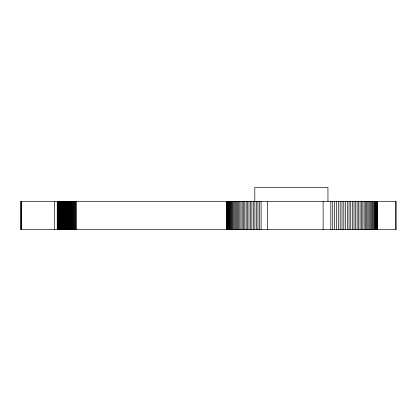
<?xml version="1.0" encoding="UTF-8"?>
<svg xmlns="http://www.w3.org/2000/svg" width="417" height="417" viewBox="0 0 417 417"><rect width="100%" height="100%" fill="white"/><g stroke="black" fill="none" stroke-linecap="round" stroke-linejoin="round"><path stroke-width="0.63" d="M20.85 201.468L396.15 201.468L396.15 229.6L20.85 229.6L20.902 201.468M395.478 201.468L395.478 229.6M377.432 201.468L377.432 229.6M377.072 201.468L377.072 229.6M376.645 201.468L376.645 229.6M376.15 201.468L376.15 229.6M375.592 201.468L375.592 229.6M374.972 201.468L374.972 229.6M374.284 201.468L374.284 229.6M373.538 201.468L373.538 229.6M372.725 201.468L372.725 229.6M371.855 201.468L371.855 229.6M370.927 201.468L370.927 229.6M369.936 201.468L369.936 229.6M368.889 201.468L368.889 229.6M367.789 201.468L367.789 229.6M366.632 201.468L366.632 229.6M365.422 201.468L365.422 229.6M364.156 201.468L364.156 229.6M362.847 201.468L362.847 229.6M361.487 201.468L361.487 229.6M360.074 201.468L360.074 229.6M358.625 201.468L358.625 229.6M357.124 201.468L357.124 229.6M355.586 201.468L355.586 229.6M354.007 201.468L354.007 229.6M352.391 201.468L352.391 229.6M350.744 201.468L350.744 229.6M349.055 201.468L349.055 229.6M347.34 201.468L347.34 229.6M345.589 201.468L345.589 229.6M343.817 201.468L343.817 229.6M342.018 201.468L342.018 229.6M340.194 201.468L340.194 229.6M338.349 201.468L338.349 229.6M336.488 201.468L336.488 229.6M334.606 201.468L334.606 229.6M332.714 201.468L332.714 229.6M330.811 201.468L330.811 229.6M327.95 201.468L327.95 187.4L254.803 187.4L254.803 201.468M323.118 201.468L323.118 229.6M267.495 201.468L267.495 229.6M261.105 201.468L261.105 229.6M259.525 201.468L259.525 229.6M257.961 201.468L257.961 229.6M256.408 201.468L256.408 229.6M254.876 201.468L254.876 229.6M253.364 201.468L253.364 229.6M251.868 201.468L251.868 229.6M250.398 201.468L250.398 229.6M248.959 201.468L248.959 229.6M247.542 201.468L247.542 229.6M246.16 201.468L246.16 229.6M244.81 201.468L244.81 229.6M243.497 201.468L243.497 229.6M242.214 201.468L242.214 229.6M240.979 201.468L240.979 229.6M239.78 201.468L239.78 229.6M238.623 201.468L238.623 229.6M237.513 201.468L237.513 229.6M236.449 201.468L236.449 229.6M235.428 201.468L235.428 229.6M234.463 201.468L234.463 229.6M233.546 201.468L233.546 229.6M232.681 201.468L232.681 229.6M231.873 201.468L231.873 229.6M231.117 201.468L231.117 229.6M230.413 201.468L230.413 229.6M229.772 201.468L229.772 229.6M229.188 201.468L229.188 229.6M228.662 201.468L228.662 229.6M228.198 201.468L228.198 229.6M227.791 201.468L227.791 229.6M227.447 201.468L227.447 229.6M227.166 201.468L227.166 229.6M226.947 201.468L226.947 229.6M226.791 201.468L226.791 229.6M226.666 201.468L226.666 229.6M76.4 201.468L76.4 229.6M75.717 201.468L75.717 229.6M75.039 201.468L75.039 229.6M74.372 201.468L74.372 229.6M73.705 201.468L73.705 229.6M73.053 201.468L73.053 229.6M72.402 201.468L72.402 229.6M71.76 201.468L71.76 229.6M71.125 201.468L71.125 229.6M70.494 201.468L70.494 229.6M69.874 201.468L69.874 229.6M69.264 201.468L69.264 229.6M68.659 201.468L68.659 229.6M68.06 201.468L68.06 229.6M67.471 201.468L67.471 229.6M66.892 201.468L66.892 229.6M66.319 201.468L66.319 229.6M65.756 201.468L65.756 229.6M65.203 201.468L65.203 229.6M64.656 201.468L64.656 229.6M64.119 201.468L64.119 229.6M63.593 201.468L63.593 229.6M63.076 201.468L63.076 229.6M62.566 201.468L62.566 229.6M62.065 201.468L62.065 229.6M61.575 201.468L61.575 229.6M61.096 201.468L61.096 229.6M60.627 201.468L60.627 229.6M60.168 201.468L60.168 229.6M59.72 201.468L59.72 229.6M59.277 201.468L59.277 229.6M58.849 201.468L58.849 229.6M58.432 201.468L58.432 229.6M58.02 201.468L58.02 229.6M57.624 201.468L57.624 229.6M57.238 201.468L57.238 229.6M54.544 201.468L54.544 229.6M21.694 201.468L21.694 229.6M20.986 201.468L20.986 229.6"/></g></svg>
